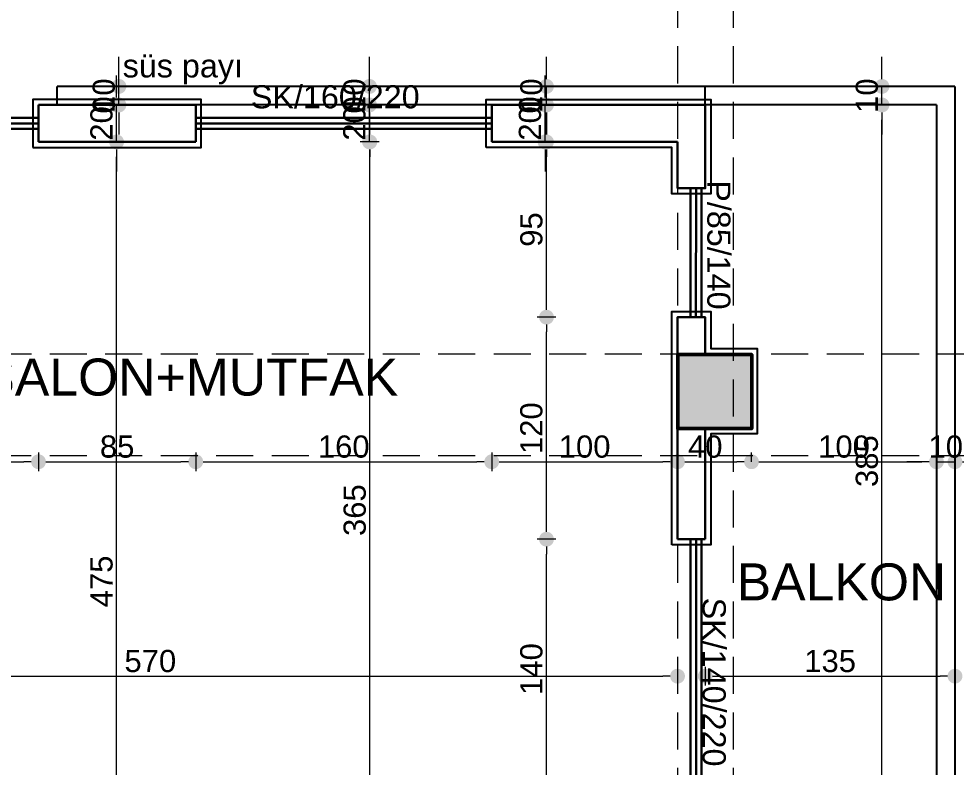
# Model space of a CAD drawing. Header units: millimetres. Extents: x 38129 to 72024, y -56282 to 16512.
# Drawn here: x 49103 to 49610, y -43473 to -43069 of the extents above; entities that cross this region are included whole.
import ezdxf

# ---------------------------------------------------------------- set-up
doc = ezdxf.new("R2010")
doc.units = ezdxf.units.MM
doc.linetypes.add('HIDDEN', pattern=[0.375, 0.25, -0.125])
for name, color, linetype, lineweight in [('AKS', 55, 'HIDDEN', 0), ('COLUMN4', 3, 'Continuous', 50), ('DIŞÖLÇÜ', 37, 'Continuous', 0), ('DUVAR', 255, 'Continuous', 30), ('mahal', 7, 'Continuous', 5), ('pencere', 195, 'Continuous', 30), ('pencere+KAPI', 1, 'Continuous', 0), ('TARAMA', 252, 'Continuous', 0), ('ölçü İÇ', 31, 'Continuous', 0)]:
    doc.layers.add(name, color=color, linetype=linetype, lineweight=lineweight)
doc.layers.add('balkon', color=171, linetype='Continuous')
doc.layers.add('sıva', color=41, linetype='Continuous')
doc.styles.add('icdisolcu_yazi', font='arial.ttf')
doc.styles.get("Standard").update_dxf_attribs({"font": 'arial.ttf'})
doc.styles.add('style1', font='arial.ttf')
doc.dimstyles.new('İç Ölçü', dxfattribs={"dimtxt": 12, "dimasz": 8, "dimexe": 5, "dimexo": 0, "dimgap": 2, "dimtad": 1, "dimdec": 0, "dimzin": 12, "dimdsep": 46, "dimtxsty": 'icdisolcu_yazi', "dimblk": 'DOT', "dimcen": 8, "dimdle": 5, "dimclrd": 256, "dimclre": 256, "dimclrt": 7, "dimadec": 0, "dimazin": 3, "dimtfac": 1, "dimtdec": 0, "dimtix": 1, "dimtmove": 2, "dimatfit": 3, "dimldrblk": 'DOT', "dimfxl": 0, "dimtolj": 1, "dimtzin": 0, "dimlwd": -1, "dimlwe": -1, "dimarcsym": 0})

# ---------------------------------------------------------------- blocks, each defined once
blk = doc.blocks.new('_Dot')
at = {"color": 0, "lineweight": -2}
blk.add_line((-0.5, 0), (-1, 0), dxfattribs=at)
at = {"color": 0, "lineweight": 30, "const_width": 0.5}
blk.add_lwpolyline([(-0.25, 0, 1), (0.25, 0, 1)], format="xyb", close=True, dxfattribs=at)
blk = doc.blocks.new('*D1108')
at = {"layer": 'Defpoints', "color": 0, "lineweight": 120, "transparency": 16777216}
for p in [(49155.78, -43135.41), (49155.78, -43135.41), (49190.2, -43610.43)]:
    blk.add_point(p, dxfattribs=at)
at = {"layer": 'ölçü İÇ', "transparency": 16777216}
for p, q in [((49155.78, -43135.41), (49160.78, -43135.41)), ((49160.78, -43610.43), (49150.78, -43610.43))]:
    blk.add_line(p, q, dxfattribs=at)
at = {"layer": 'ölçü İÇ', "linetype": 'Continuous', "transparency": 16777216}
blk.add_line((49155.78, -43602.43), (49155.78, -43143.41), dxfattribs=at)
at = {"layer": 'ölçü İÇ', "transparency": 16777216, "xscale": 8, "yscale": 8, "zscale": 8}
for p, rotation in [((49155.78, -43135.41), 90), ((49155.78, -43610.43), 270)]:
    blk.add_blockref('_Dot', p, dxfattribs=dict(at, rotation=rotation))
at = {"layer": 'ölçü İÇ', "color": 7, "transparency": 16777216, "insert": (49147.68, -43372.92), "char_height": 12, "attachment_point": 5, "rotation": 90, "style": 'icdisolcu_yazi'}
blk.add_mtext('\\A1;475', dxfattribs=at)
blk = doc.blocks.new('*D1109')
at = {"layer": 'Defpoints', "color": 0, "lineweight": 120, "transparency": 16777216}
for p in [(49155.78, -43115.42), (49156.06, -43115.42), (49155.78, -43135.41)]:
    blk.add_point(p, dxfattribs=at)
at = {"layer": 'ölçü İÇ', "linetype": 'Continuous', "transparency": 16777216}
for p, q in [((49155.78, -43107.42), (49155.78, -43099.42)), ((49155.78, -43135.41), (49155.78, -43115.42)), ((49155.78, -43143.41), (49155.78, -43151.41))]:
    blk.add_line(p, q, dxfattribs=at)
at = {"layer": 'ölçü İÇ', "transparency": 16777216}
for p, q in [((49156.06, -43115.42), (49150.78, -43115.42)), ((49155.78, -43135.41), (49160.78, -43135.41))]:
    blk.add_line(p, q, dxfattribs=at)
at = {"layer": 'ölçü İÇ', "transparency": 16777216, "xscale": 8, "yscale": 8, "zscale": 8}
for p, rotation in [((49155.78, -43115.42), 270), ((49155.78, -43135.41), 90)]:
    blk.add_blockref('_Dot', p, dxfattribs=dict(at, rotation=rotation))
at = {"layer": 'ölçü İÇ', "color": 7, "transparency": 16777216, "insert": (49147.66, -43125.41), "char_height": 12, "attachment_point": 5, "rotation": 90, "style": 'icdisolcu_yazi'}
blk.add_mtext('\\A1;20', dxfattribs=at)
blk = doc.blocks.new('*D1110')
at = {"layer": 'Defpoints', "color": 0, "lineweight": 120, "transparency": 16777216}
for p in [(49156.06, -43115.42), (49157.03, -43115.41), (49157.04, -43115.41)]:
    blk.add_point(p, dxfattribs=at)
at = {"layer": 'ölçü İÇ', "linetype": 'Continuous', "transparency": 16777216}
for p, q in [((49157.03, -43107.41), (49157.03, -43099.41)), ((49157.03, -43115.42), (49157.03, -43115.41)), ((49157.03, -43123.42), (49157.03, -43131.42))]:
    blk.add_line(p, q, dxfattribs=at)
at = {"layer": 'ölçü İÇ', "transparency": 16777216}
for p, q in [((49157.04, -43115.41), (49152.03, -43115.41)), ((49156.06, -43115.42), (49162.03, -43115.42))]:
    blk.add_line(p, q, dxfattribs=at)
at = {"layer": 'ölçü İÇ', "transparency": 16777216, "xscale": 8, "yscale": 8, "zscale": 8}
for p, rotation in [((49157.03, -43115.41), 270), ((49157.03, -43115.42), 90)]:
    blk.add_blockref('_Dot', p, dxfattribs=dict(at, rotation=rotation))
at = {"layer": 'ölçü İÇ', "color": 7, "transparency": 16777216, "insert": (49148.9, -43115.42), "char_height": 12, "attachment_point": 5, "rotation": 90, "style": 'icdisolcu_yazi'}
blk.add_mtext('\\A1;0', dxfattribs=at)
blk = doc.blocks.new('*D1111')
at = {"layer": 'Defpoints', "color": 0, "lineweight": 120, "transparency": 16777216}
for p in [(49157.03, -43105.4), (49157.04, -43105.4), (49157.04, -43115.41)]:
    blk.add_point(p, dxfattribs=at)
at = {"layer": 'ölçü İÇ', "linetype": 'Continuous', "transparency": 16777216}
for p, q in [((49157.03, -43097.4), (49157.03, -43089.4)), ((49157.03, -43115.41), (49157.03, -43105.4)), ((49157.03, -43123.41), (49157.03, -43131.41))]:
    blk.add_line(p, q, dxfattribs=at)
at = {"layer": 'ölçü İÇ', "transparency": 16777216}
for p, q in [((49157.04, -43105.4), (49152.03, -43105.4)), ((49157.04, -43115.41), (49152.03, -43115.41))]:
    blk.add_line(p, q, dxfattribs=at)
at = {"layer": 'ölçü İÇ', "transparency": 16777216, "xscale": 8, "yscale": 8, "zscale": 8}
for p, rotation in [((49157.03, -43105.4), 270), ((49157.03, -43115.41), 90)]:
    blk.add_blockref('_Dot', p, dxfattribs=dict(at, rotation=rotation))
at = {"layer": 'ölçü İÇ', "color": 7, "transparency": 16777216, "insert": (49148.9, -43110.41), "char_height": 12, "attachment_point": 5, "rotation": 90, "style": 'icdisolcu_yazi'}
blk.add_mtext('\\A1;10', dxfattribs=at)
blk = doc.blocks.new('*D1113')
at = {"layer": 'Defpoints', "color": 0, "lineweight": 120, "transparency": 16777216}
for p in [(49292.67, -43135.41), (49358.56, -43135.41), (49292.67, -43500.41)]:
    blk.add_point(p, dxfattribs=at)
at = {"layer": 'ölçü İÇ', "transparency": 16777216}
for p, q in [((49297.67, -43135.41), (49287.67, -43135.41)), ((49292.67, -43500.41), (49287.67, -43500.41))]:
    blk.add_line(p, q, dxfattribs=at)
at = {"layer": 'ölçü İÇ', "linetype": 'Continuous', "transparency": 16777216}
blk.add_line((49292.67, -43492.41), (49292.67, -43143.41), dxfattribs=at)
at = {"layer": 'ölçü İÇ', "transparency": 16777216, "xscale": 8, "yscale": 8, "zscale": 8}
for p, rotation in [((49292.67, -43135.41), 90), ((49292.67, -43500.41), 270)]:
    blk.add_blockref('_Dot', p, dxfattribs=dict(at, rotation=rotation))
at = {"layer": 'ölçü İÇ', "color": 7, "transparency": 16777216, "insert": (49284.54, -43334.4), "char_height": 12, "attachment_point": 5, "rotation": 90, "style": 'icdisolcu_yazi'}
blk.add_mtext('\\A1;365', dxfattribs=at)
blk = doc.blocks.new('*D1114')
at = {"layer": 'Defpoints', "color": 0, "lineweight": 120, "transparency": 16777216}
for p in [(49292.5, -43115.42), (49361.06, -43115.42), (49361.06, -43135.41)]:
    blk.add_point(p, dxfattribs=at)
at = {"layer": 'ölçü İÇ', "linetype": 'Continuous', "transparency": 16777216}
for p, q in [((49292.5, -43107.42), (49292.5, -43099.42)), ((49292.5, -43135.41), (49292.5, -43115.42)), ((49292.5, -43143.41), (49292.5, -43151.41))]:
    blk.add_line(p, q, dxfattribs=at)
at = {"layer": 'ölçü İÇ', "transparency": 16777216}
for p, q in [((49297.5, -43115.42), (49287.5, -43115.42)), ((49297.5, -43135.41), (49287.5, -43135.41))]:
    blk.add_line(p, q, dxfattribs=at)
at = {"layer": 'ölçü İÇ', "transparency": 16777216, "xscale": 8, "yscale": 8, "zscale": 8}
for p, rotation in [((49292.5, -43115.42), 270), ((49292.5, -43135.41), 90)]:
    blk.add_blockref('_Dot', p, dxfattribs=dict(at, rotation=rotation))
at = {"layer": 'ölçü İÇ', "color": 7, "transparency": 16777216, "insert": (49284.37, -43125.41), "char_height": 12, "attachment_point": 5, "rotation": 90, "style": 'icdisolcu_yazi'}
blk.add_mtext('\\A1;20', dxfattribs=at)
blk = doc.blocks.new('*D1115')
at = {"layer": 'Defpoints', "color": 0, "lineweight": 120, "transparency": 16777216}
for p in [(49292.5, -43115.42), (49319.6, -43115.42), (49358.56, -43115.42)]:
    blk.add_point(p, dxfattribs=at)
at = {"layer": 'ölçü İÇ', "linetype": 'Continuous', "transparency": 16777216}
for p, q in [((49292.5, -43107.42), (49292.5, -43099.42)), ((49292.5, -43115.42), (49292.5, -43115.42)), ((49292.5, -43123.42), (49292.5, -43131.42))]:
    blk.add_line(p, q, dxfattribs=at)
at = {"layer": 'ölçü İÇ', "transparency": 16777216}
blk.add_line((49297.5, -43115.42), (49287.5, -43115.42), dxfattribs=at)
blk.add_line((49297.5, -43115.42), (49287.5, -43115.42), dxfattribs=at)
at = {"layer": 'ölçü İÇ', "transparency": 16777216, "xscale": 8, "yscale": 8, "zscale": 8}
for rotation in [270, 90]:
    blk.add_blockref('_Dot', (49292.5, -43115.42), dxfattribs=dict(at, rotation=rotation))
at = {"layer": 'ölçü İÇ', "color": 7, "transparency": 16777216, "insert": (49284.37, -43115.42), "char_height": 12, "attachment_point": 5, "rotation": 90, "style": 'icdisolcu_yazi'}
blk.add_mtext('\\A1;0', dxfattribs=at)
blk = doc.blocks.new('*D1116')
at = {"layer": 'Defpoints', "color": 0, "lineweight": 120, "transparency": 16777216}
for p in [(49292.5, -43105.4), (49320.36, -43105.4), (49319.6, -43115.42)]:
    blk.add_point(p, dxfattribs=at)
at = {"layer": 'ölçü İÇ', "linetype": 'Continuous', "transparency": 16777216}
for p, q in [((49292.5, -43097.4), (49292.5, -43089.4)), ((49292.5, -43115.42), (49292.5, -43105.4)), ((49292.5, -43123.42), (49292.5, -43131.42))]:
    blk.add_line(p, q, dxfattribs=at)
at = {"layer": 'ölçü İÇ', "transparency": 16777216}
for p, q in [((49297.5, -43105.4), (49287.5, -43105.4)), ((49297.5, -43115.42), (49287.5, -43115.42))]:
    blk.add_line(p, q, dxfattribs=at)
at = {"layer": 'ölçü İÇ', "transparency": 16777216, "xscale": 8, "yscale": 8, "zscale": 8}
for p, rotation in [((49292.5, -43105.4), 270), ((49292.5, -43115.42), 90)]:
    blk.add_blockref('_Dot', p, dxfattribs=dict(at, rotation=rotation))
at = {"layer": 'ölçü İÇ', "color": 7, "transparency": 16777216, "insert": (49284.37, -43110.41), "char_height": 12, "attachment_point": 5, "rotation": 90, "style": 'icdisolcu_yazi'}
blk.add_mtext('\\A1;10', dxfattribs=at)
blk = doc.blocks.new('*D1119')
at = {"layer": 'Defpoints', "color": 0, "lineweight": 120, "transparency": 16777216}
for p in [(49388.17, -43350.12), (49459, -43350.12), (49459.03, -43490.42)]:
    blk.add_point(p, dxfattribs=at)
at = {"layer": 'ölçü İÇ', "transparency": 16777216}
for p, q in [((49393.17, -43350.12), (49383.17, -43350.12)), ((49393.17, -43490.42), (49383.17, -43490.42))]:
    blk.add_line(p, q, dxfattribs=at)
at = {"layer": 'ölçü İÇ', "linetype": 'Continuous', "transparency": 16777216}
blk.add_line((49388.17, -43482.42), (49388.17, -43358.12), dxfattribs=at)
at = {"layer": 'ölçü İÇ', "transparency": 16777216, "xscale": 8, "yscale": 8, "zscale": 8}
for p, rotation in [((49388.17, -43350.12), 90), ((49388.17, -43490.42), 270)]:
    blk.add_blockref('_Dot', p, dxfattribs=dict(at, rotation=rotation))
at = {"layer": 'ölçü İÇ', "color": 7, "transparency": 16777216, "insert": (49380.04, -43420.27), "char_height": 12, "attachment_point": 5, "rotation": 90, "style": 'icdisolcu_yazi'}
blk.add_mtext('\\A1;140', dxfattribs=at)
blk = doc.blocks.new('*D1120')
at = {"layer": 'Defpoints', "color": 0, "lineweight": 120, "transparency": 16777216}
for p in [(49388.17, -43230.11), (49458.99, -43230.11), (49459, -43350.12)]:
    blk.add_point(p, dxfattribs=at)
at = {"layer": 'ölçü İÇ', "transparency": 16777216}
for p, q in [((49393.17, -43230.11), (49383.17, -43230.11)), ((49393.17, -43350.12), (49383.17, -43350.12))]:
    blk.add_line(p, q, dxfattribs=at)
at = {"layer": 'ölçü İÇ', "linetype": 'Continuous', "transparency": 16777216}
blk.add_line((49388.17, -43342.12), (49388.17, -43238.11), dxfattribs=at)
at = {"layer": 'ölçü İÇ', "transparency": 16777216, "xscale": 8, "yscale": 8, "zscale": 8}
for p, rotation in [((49388.17, -43230.11), 90), ((49388.17, -43350.12), 270)]:
    blk.add_blockref('_Dot', p, dxfattribs=dict(at, rotation=rotation))
at = {"layer": 'ölçü İÇ', "color": 7, "transparency": 16777216, "insert": (49380.04, -43290.11), "char_height": 12, "attachment_point": 5, "rotation": 90, "style": 'icdisolcu_yazi'}
blk.add_mtext('\\A1;120', dxfattribs=at)
blk = doc.blocks.new('*D1121')
at = {"layer": 'Defpoints', "color": 0, "lineweight": 120, "transparency": 16777216}
for p in [(49388.17, -43135.41), (49459, -43135.41), (49458.99, -43230.11)]:
    blk.add_point(p, dxfattribs=at)
at = {"layer": 'ölçü İÇ', "transparency": 16777216}
for p, q in [((49393.17, -43135.41), (49383.17, -43135.41)), ((49393.17, -43230.11), (49383.17, -43230.11))]:
    blk.add_line(p, q, dxfattribs=at)
at = {"layer": 'ölçü İÇ', "linetype": 'Continuous', "transparency": 16777216}
blk.add_line((49388.17, -43222.11), (49388.17, -43143.41), dxfattribs=at)
at = {"layer": 'ölçü İÇ', "transparency": 16777216, "xscale": 8, "yscale": 8, "zscale": 8}
for p, rotation in [((49388.17, -43135.41), 90), ((49388.17, -43230.11), 270)]:
    blk.add_blockref('_Dot', p, dxfattribs=dict(at, rotation=rotation))
at = {"layer": 'ölçü İÇ', "color": 7, "transparency": 16777216, "insert": (49380.04, -43182.76), "char_height": 12, "attachment_point": 5, "rotation": 90, "style": 'icdisolcu_yazi'}
blk.add_mtext('\\A1;95', dxfattribs=at)
blk = doc.blocks.new('*D1122')
at = {"layer": 'Defpoints', "color": 0, "lineweight": 120, "transparency": 16777216}
for p in [(49387.41, -43115.42), (49455.66, -43115.42), (49459, -43135.41)]:
    blk.add_point(p, dxfattribs=at)
at = {"layer": 'ölçü İÇ', "linetype": 'Continuous', "transparency": 16777216}
for p, q in [((49387.41, -43107.42), (49387.41, -43099.42)), ((49387.41, -43135.41), (49387.41, -43115.42)), ((49387.41, -43143.41), (49387.41, -43151.41))]:
    blk.add_line(p, q, dxfattribs=at)
at = {"layer": 'ölçü İÇ', "transparency": 16777216}
for p, q in [((49392.41, -43115.42), (49382.41, -43115.42)), ((49392.41, -43135.41), (49382.41, -43135.41))]:
    blk.add_line(p, q, dxfattribs=at)
at = {"layer": 'ölçü İÇ', "transparency": 16777216, "xscale": 8, "yscale": 8, "zscale": 8}
for p, rotation in [((49387.41, -43115.42), 270), ((49387.41, -43135.41), 90)]:
    blk.add_blockref('_Dot', p, dxfattribs=dict(at, rotation=rotation))
at = {"layer": 'ölçü İÇ', "color": 7, "transparency": 16777216, "insert": (49379.28, -43125.41), "char_height": 12, "attachment_point": 5, "rotation": 90, "style": 'icdisolcu_yazi'}
blk.add_mtext('\\A1;20', dxfattribs=at)
blk = doc.blocks.new('*D1123')
at = {"layer": 'Defpoints', "color": 0, "lineweight": 120, "transparency": 16777216}
for p in [(49387.41, -43115.42), (49455.66, -43115.42), (49455.98, -43115.42)]:
    blk.add_point(p, dxfattribs=at)
at = {"layer": 'ölçü İÇ', "linetype": 'Continuous', "transparency": 16777216}
for p, q in [((49387.41, -43107.42), (49387.41, -43099.42)), ((49387.41, -43115.42), (49387.41, -43115.42)), ((49387.41, -43123.42), (49387.41, -43131.42))]:
    blk.add_line(p, q, dxfattribs=at)
at = {"layer": 'ölçü İÇ', "transparency": 16777216}
blk.add_line((49392.41, -43115.42), (49382.41, -43115.42), dxfattribs=at)
blk.add_line((49392.41, -43115.42), (49382.41, -43115.42), dxfattribs=at)
at = {"layer": 'ölçü İÇ', "transparency": 16777216, "xscale": 8, "yscale": 8, "zscale": 8}
for rotation in [270, 90]:
    blk.add_blockref('_Dot', (49387.41, -43115.42), dxfattribs=dict(at, rotation=rotation))
at = {"layer": 'ölçü İÇ', "color": 7, "transparency": 16777216, "insert": (49379.28, -43115.42), "char_height": 12, "attachment_point": 5, "rotation": 90, "style": 'icdisolcu_yazi'}
blk.add_mtext('\\A1;0', dxfattribs=at)
blk = doc.blocks.new('*D1124')
at = {"layer": 'Defpoints', "color": 0, "lineweight": 120, "transparency": 16777216}
for p in [(49388.17, -43105.4), (49456.68, -43105.4), (49456.42, -43115.42)]:
    blk.add_point(p, dxfattribs=at)
at = {"layer": 'ölçü İÇ', "linetype": 'Continuous', "transparency": 16777216}
for p, q in [((49388.17, -43097.4), (49388.17, -43089.4)), ((49388.17, -43115.42), (49388.17, -43105.4)), ((49388.17, -43123.42), (49388.17, -43131.42))]:
    blk.add_line(p, q, dxfattribs=at)
at = {"layer": 'ölçü İÇ', "transparency": 16777216}
for p, q in [((49393.17, -43105.4), (49383.17, -43105.4)), ((49393.17, -43115.42), (49383.17, -43115.42))]:
    blk.add_line(p, q, dxfattribs=at)
at = {"layer": 'ölçü İÇ', "transparency": 16777216, "xscale": 8, "yscale": 8, "zscale": 8}
for p, rotation in [((49388.17, -43105.4), 270), ((49388.17, -43115.42), 90)]:
    blk.add_blockref('_Dot', p, dxfattribs=dict(at, rotation=rotation))
at = {"layer": 'ölçü İÇ', "color": 7, "transparency": 16777216, "insert": (49380.04, -43110.41), "char_height": 12, "attachment_point": 5, "rotation": 90, "style": 'icdisolcu_yazi'}
blk.add_mtext('\\A1;10', dxfattribs=at)
blk = doc.blocks.new('*D1126')
at = {"layer": 'Defpoints', "color": 0, "lineweight": 120, "transparency": 16777216}
for p in [(49569.54, -43115.42), (49569.55, -43115.42), (49569.54, -43500.41)]:
    blk.add_point(p, dxfattribs=at)
at = {"layer": 'ölçü İÇ', "transparency": 16777216}
for p, q in [((49569.55, -43115.42), (49564.54, -43115.42)), ((49569.54, -43500.41), (49574.54, -43500.41))]:
    blk.add_line(p, q, dxfattribs=at)
at = {"layer": 'ölçü İÇ', "linetype": 'Continuous', "transparency": 16777216}
blk.add_line((49569.54, -43492.41), (49569.54, -43123.42), dxfattribs=at)
at = {"layer": 'ölçü İÇ', "transparency": 16777216, "xscale": 8, "yscale": 8, "zscale": 8}
for p, rotation in [((49569.54, -43115.42), 90), ((49569.54, -43500.41), 270)]:
    blk.add_blockref('_Dot', p, dxfattribs=dict(at, rotation=rotation))
at = {"layer": 'ölçü İÇ', "color": 7, "transparency": 16777216, "insert": (49561.41, -43307.91), "char_height": 12, "attachment_point": 5, "rotation": 90, "style": 'icdisolcu_yazi'}
blk.add_mtext('\\A1;385', dxfattribs=at)
blk = doc.blocks.new('*D1127')
at = {"layer": 'Defpoints', "color": 0, "lineweight": 120, "transparency": 16777216}
for p in [(49569.54, -43105.4), (49569.55, -43105.4), (49569.55, -43115.42)]:
    blk.add_point(p, dxfattribs=at)
at = {"layer": 'ölçü İÇ', "linetype": 'Continuous', "transparency": 16777216}
for p, q in [((49569.54, -43097.4), (49569.54, -43089.4)), ((49569.54, -43115.42), (49569.54, -43105.4)), ((49569.54, -43123.42), (49569.54, -43131.42))]:
    blk.add_line(p, q, dxfattribs=at)
at = {"layer": 'ölçü İÇ', "transparency": 16777216}
for p, q in [((49569.55, -43105.4), (49564.54, -43105.4)), ((49569.55, -43115.42), (49564.54, -43115.42))]:
    blk.add_line(p, q, dxfattribs=at)
at = {"layer": 'ölçü İÇ', "transparency": 16777216, "xscale": 8, "yscale": 8, "zscale": 8}
for p, rotation in [((49569.54, -43105.4), 270), ((49569.54, -43115.42), 90)]:
    blk.add_blockref('_Dot', p, dxfattribs=dict(at, rotation=rotation))
at = {"layer": 'ölçü İÇ', "color": 7, "transparency": 16777216, "insert": (49561.41, -43110.41), "char_height": 12, "attachment_point": 5, "rotation": 90, "style": 'icdisolcu_yazi'}
blk.add_mtext('\\A1;10', dxfattribs=at)
blk = doc.blocks.new('*D1130')
at = {"layer": 'Defpoints', "color": 0, "lineweight": 120, "transparency": 16777216}
for p in [(48993.56, -43135.41), (49113.56, -43135.41), (49113.56, -43308.24)]:
    blk.add_point(p, dxfattribs=at)
at = {"layer": 'ölçü İÇ', "transparency": 16777216}
for p, q in [((48993.56, -43303.24), (48993.56, -43313.24)), ((49113.56, -43303.24), (49113.56, -43313.24))]:
    blk.add_line(p, q, dxfattribs=at)
at = {"layer": 'ölçü İÇ', "linetype": 'Continuous', "transparency": 16777216}
blk.add_line((49001.56, -43308.24), (49105.56, -43308.24), dxfattribs=at)
at = {"layer": 'ölçü İÇ', "transparency": 16777216, "xscale": 8, "yscale": 8, "zscale": 8, "rotation": 180}
blk.add_blockref('_Dot', (48993.56, -43308.24), dxfattribs=at)
at = {"layer": 'ölçü İÇ', "transparency": 16777216, "xscale": 8, "yscale": 8, "zscale": 8}
blk.add_blockref('_Dot', (49113.56, -43308.24), dxfattribs=at)
at = {"layer": 'ölçü İÇ', "color": 7, "transparency": 16777216, "insert": (49053.56, -43300.12), "char_height": 12, "attachment_point": 5, "style": 'icdisolcu_yazi'}
blk.add_mtext('\\A1;120', dxfattribs=at)
blk = doc.blocks.new('*D1131')
at = {"layer": 'Defpoints', "color": 0, "lineweight": 120, "transparency": 16777216}
for p in [(49113.56, -43135.41), (49198.56, -43135.41), (49198.56, -43308.24)]:
    blk.add_point(p, dxfattribs=at)
at = {"layer": 'ölçü İÇ', "transparency": 16777216}
for p, q in [((49113.56, -43303.24), (49113.56, -43313.24)), ((49198.56, -43303.24), (49198.56, -43313.24))]:
    blk.add_line(p, q, dxfattribs=at)
at = {"layer": 'ölçü İÇ', "linetype": 'Continuous', "transparency": 16777216}
blk.add_line((49121.56, -43308.24), (49190.56, -43308.24), dxfattribs=at)
at = {"layer": 'ölçü İÇ', "transparency": 16777216, "xscale": 8, "yscale": 8, "zscale": 8, "rotation": 180}
blk.add_blockref('_Dot', (49113.56, -43308.24), dxfattribs=at)
at = {"layer": 'ölçü İÇ', "transparency": 16777216, "xscale": 8, "yscale": 8, "zscale": 8}
blk.add_blockref('_Dot', (49198.56, -43308.24), dxfattribs=at)
at = {"layer": 'ölçü İÇ', "color": 7, "transparency": 16777216, "insert": (49156.06, -43300.12), "char_height": 12, "attachment_point": 5, "style": 'icdisolcu_yazi'}
blk.add_mtext('\\A1;85', dxfattribs=at)
blk = doc.blocks.new('*D1132')
at = {"layer": 'Defpoints', "color": 0, "lineweight": 120, "transparency": 16777216}
for p in [(49198.56, -43135.41), (49358.56, -43135.41), (49358.56, -43308.24)]:
    blk.add_point(p, dxfattribs=at)
at = {"layer": 'ölçü İÇ', "transparency": 16777216}
for p, q in [((49198.56, -43303.24), (49198.56, -43313.24)), ((49358.56, -43303.24), (49358.56, -43313.24))]:
    blk.add_line(p, q, dxfattribs=at)
at = {"layer": 'ölçü İÇ', "linetype": 'Continuous', "transparency": 16777216}
blk.add_line((49206.56, -43308.24), (49350.56, -43308.24), dxfattribs=at)
at = {"layer": 'ölçü İÇ', "transparency": 16777216, "xscale": 8, "yscale": 8, "zscale": 8, "rotation": 180}
blk.add_blockref('_Dot', (49198.56, -43308.24), dxfattribs=at)
at = {"layer": 'ölçü İÇ', "transparency": 16777216, "xscale": 8, "yscale": 8, "zscale": 8}
blk.add_blockref('_Dot', (49358.56, -43308.24), dxfattribs=at)
at = {"layer": 'ölçü İÇ', "color": 7, "transparency": 16777216, "insert": (49278.56, -43300.12), "char_height": 12, "attachment_point": 5, "style": 'icdisolcu_yazi'}
blk.add_mtext('\\A1;160', dxfattribs=at)
blk = doc.blocks.new('*D1133')
at = {"layer": 'Defpoints', "color": 0, "lineweight": 120, "transparency": 16777216}
for p in [(49358.56, -43135.41), (49459, -43308.13), (49459, -43308.24)]:
    blk.add_point(p, dxfattribs=at)
at = {"layer": 'ölçü İÇ', "transparency": 16777216}
for p, q in [((49358.56, -43303.24), (49358.56, -43313.24)), ((49459, -43308.13), (49459, -43313.24))]:
    blk.add_line(p, q, dxfattribs=at)
at = {"layer": 'ölçü İÇ', "linetype": 'Continuous', "transparency": 16777216}
blk.add_line((49366.56, -43308.24), (49451, -43308.24), dxfattribs=at)
at = {"layer": 'ölçü İÇ', "transparency": 16777216, "xscale": 8, "yscale": 8, "zscale": 8, "rotation": 180}
blk.add_blockref('_Dot', (49358.56, -43308.24), dxfattribs=at)
at = {"layer": 'ölçü İÇ', "transparency": 16777216, "xscale": 8, "yscale": 8, "zscale": 8}
blk.add_blockref('_Dot', (49459, -43308.24), dxfattribs=at)
at = {"layer": 'ölçü İÇ', "color": 7, "transparency": 16777216, "insert": (49408.78, -43300.12), "char_height": 12, "attachment_point": 5, "style": 'icdisolcu_yazi'}
blk.add_mtext('\\A1;100', dxfattribs=at)
blk = doc.blocks.new('*D1134')
at = {"layer": 'Defpoints', "color": 0, "lineweight": 120, "transparency": 16777216}
for p in [(49459, -43308.13), (49499, -43308.24), (49499, -43308.24)]:
    blk.add_point(p, dxfattribs=at)
at = {"layer": 'ölçü İÇ', "transparency": 16777216}
for p, q in [((49499, -43308.24), (49499, -43303.24)), ((49459, -43308.13), (49459, -43313.24))]:
    blk.add_line(p, q, dxfattribs=at)
at = {"layer": 'ölçü İÇ', "linetype": 'Continuous', "transparency": 16777216}
blk.add_line((49467, -43308.24), (49491, -43308.24), dxfattribs=at)
at = {"layer": 'ölçü İÇ', "transparency": 16777216, "xscale": 8, "yscale": 8, "zscale": 8, "rotation": 180}
blk.add_blockref('_Dot', (49459, -43308.24), dxfattribs=at)
at = {"layer": 'ölçü İÇ', "transparency": 16777216, "xscale": 8, "yscale": 8, "zscale": 8}
blk.add_blockref('_Dot', (49499, -43308.24), dxfattribs=at)
at = {"layer": 'ölçü İÇ', "color": 7, "transparency": 16777216, "insert": (49474, -43300.12), "char_height": 12, "attachment_point": 5, "style": 'icdisolcu_yazi'}
blk.add_mtext('\\A1;40', dxfattribs=at)
blk = doc.blocks.new('*D1135')
at = {"layer": 'Defpoints', "color": 0, "lineweight": 120, "transparency": 16777216}
for p in [(49499, -43308.24), (49599, -43308.23), (49599, -43308.24)]:
    blk.add_point(p, dxfattribs=at)
at = {"layer": 'ölçü İÇ', "transparency": 16777216}
for p, q in [((49499, -43308.24), (49499, -43303.24)), ((49599, -43308.23), (49599, -43313.24))]:
    blk.add_line(p, q, dxfattribs=at)
at = {"layer": 'ölçü İÇ', "linetype": 'Continuous', "transparency": 16777216}
blk.add_line((49507, -43308.24), (49591, -43308.24), dxfattribs=at)
at = {"layer": 'ölçü İÇ', "transparency": 16777216, "xscale": 8, "yscale": 8, "zscale": 8, "rotation": 180}
blk.add_blockref('_Dot', (49499, -43308.24), dxfattribs=at)
at = {"layer": 'ölçü İÇ', "transparency": 16777216, "xscale": 8, "yscale": 8, "zscale": 8}
blk.add_blockref('_Dot', (49599, -43308.24), dxfattribs=at)
at = {"layer": 'ölçü İÇ', "color": 7, "transparency": 16777216, "insert": (49549, -43300.12), "char_height": 12, "attachment_point": 5, "style": 'icdisolcu_yazi'}
blk.add_mtext('\\A1;100', dxfattribs=at)
blk = doc.blocks.new('*D1136')
at = {"layer": 'Defpoints', "color": 0, "lineweight": 120, "transparency": 16777216}
for p in [(49599, -43308.23), (49609, -43308.23), (49609, -43308.24)]:
    blk.add_point(p, dxfattribs=at)
at = {"layer": 'ölçü İÇ', "linetype": 'Continuous', "transparency": 16777216}
for p, q in [((49591, -43308.24), (49583, -43308.24)), ((49599, -43308.24), (49609, -43308.24)), ((49617, -43308.24), (49625, -43308.24))]:
    blk.add_line(p, q, dxfattribs=at)
at = {"layer": 'ölçü İÇ', "transparency": 16777216}
for p, q in [((49599, -43308.23), (49599, -43313.24)), ((49609, -43308.23), (49609, -43313.24))]:
    blk.add_line(p, q, dxfattribs=at)
at = {"layer": 'ölçü İÇ', "transparency": 16777216, "xscale": 8, "yscale": 8, "zscale": 8}
blk.add_blockref('_Dot', (49599, -43308.24), dxfattribs=at)
at = {"layer": 'ölçü İÇ', "transparency": 16777216, "xscale": 8, "yscale": 8, "zscale": 8, "rotation": 180}
blk.add_blockref('_Dot', (49609, -43308.24), dxfattribs=at)
at = {"layer": 'ölçü İÇ', "color": 7, "transparency": 16777216, "insert": (49604, -43300.12), "char_height": 12, "attachment_point": 5, "style": 'icdisolcu_yazi'}
blk.add_mtext('\\A1;10', dxfattribs=at)
blk = doc.blocks.new('*D1138')
at = {"layer": 'Defpoints', "color": 0, "lineweight": 120, "transparency": 16777216}
for p in [(49459, -43350.12), (48889, -43424.12), (49459, -43424.12)]:
    blk.add_point(p, dxfattribs=at)
at = {"layer": 'ölçü İÇ', "transparency": 16777216}
for p, q in [((48889, -43424.12), (48889, -43419.12)), ((49459, -43419.12), (49459, -43429.12))]:
    blk.add_line(p, q, dxfattribs=at)
at = {"layer": 'ölçü İÇ', "linetype": 'Continuous', "transparency": 16777216}
blk.add_line((48897, -43424.12), (49451, -43424.12), dxfattribs=at)
at = {"layer": 'ölçü İÇ', "transparency": 16777216, "xscale": 8, "yscale": 8, "zscale": 8, "rotation": 180}
blk.add_blockref('_Dot', (48889, -43424.12), dxfattribs=at)
at = {"layer": 'ölçü İÇ', "transparency": 16777216, "xscale": 8, "yscale": 8, "zscale": 8}
blk.add_blockref('_Dot', (49459, -43424.12), dxfattribs=at)
at = {"layer": 'ölçü İÇ', "color": 7, "transparency": 16777216, "insert": (49174, -43416), "char_height": 12, "attachment_point": 5, "style": 'icdisolcu_yazi'}
blk.add_mtext('\\A1;570', dxfattribs=at)
blk = doc.blocks.new('*D1139')
at = {"layer": 'Defpoints', "color": 0, "lineweight": 120, "transparency": 16777216}
for p in [(49474, -43350.11), (49609, -43424.11), (49609, -43424.12)]:
    blk.add_point(p, dxfattribs=at)
at = {"layer": 'ölçü İÇ', "transparency": 16777216}
for p, q in [((49474, -43419.12), (49474, -43429.12)), ((49609, -43424.11), (49609, -43429.12))]:
    blk.add_line(p, q, dxfattribs=at)
at = {"layer": 'ölçü İÇ', "linetype": 'Continuous', "transparency": 16777216}
blk.add_line((49482, -43424.12), (49601, -43424.12), dxfattribs=at)
at = {"layer": 'ölçü İÇ', "transparency": 16777216, "xscale": 8, "yscale": 8, "zscale": 8, "rotation": 180}
blk.add_blockref('_Dot', (49474, -43424.12), dxfattribs=at)
at = {"layer": 'ölçü İÇ', "transparency": 16777216, "xscale": 8, "yscale": 8, "zscale": 8}
blk.add_blockref('_Dot', (49609, -43424.12), dxfattribs=at)
at = {"layer": 'ölçü İÇ', "color": 7, "transparency": 16777216, "insert": (49541.5, -43415.99), "char_height": 12, "attachment_point": 5, "style": 'icdisolcu_yazi'}
blk.add_mtext('\\A1;135', dxfattribs=at)
blk = doc.blocks.new('wertertw')
at = {"layer": 'TARAMA', "lineweight": -3}
h = blk.add_hatch(dxfattribs=at)
h.set_pattern_fill('ANSI33', color=256, scale=2.5, style=0)
h.set_pattern_definition([(45, (-86643.698, -32547.66), (-11.2253202, 11.2253202), []), (45, (-86632.472, -32547.66), (-11.2253202, 11.2253202), [7.9375, -3.96875])])
h.paths.add_polyline_path([(-616.25, 351.94), (-616.25, -88.06), (-306.25, -88.06), (-306.25, -68.06), (-596.25, -68.06), (-596.25, 331.94), (-306.25, 331.94), (-306.25, 351.94)])
h.paths.add_polyline_path([(38.75, -338.06), (78.75, -338.06), (78.75, -378.06), (38.75, -378.06)])
h.paths.add_polyline_path([(-471.25, -318.06), (-441.25, -318.06), (-441.25, -378.06), (-471.25, -378.06)])
h.paths.add_polyline_path([(-961.25, -318.06), (-931.25, -318.06), (-931.25, -378.06), (-961.25, -378.06)])
h.paths.add_polyline_path([(343.75, -163.06), (413.75, -163.06), (413.75, -198.06), (343.75, -198.06)])
h.paths.add_polyline_path([(8.75, -163.06), (78.75, -163.06), (78.75, -198.06), (8.75, -198.06)])
h.paths.add_polyline_path([(-1036.25, -148.06), (-906.25, -148.06), (-906.25, -178.06), (-1036.25, -178.06)])
h.paths.add_polyline_path([(-976.25, 256.94), (-916.25, 256.94), (-916.25, 226.94), (-976.25, 226.94)])
h.paths.add_polyline_path([(343.75, 459.44), (413.75, 459.44), (413.75, 424.44), (343.75, 424.44)])
h.paths.add_polyline_path([(8.75, 459.44), (78.75, 459.44), (78.75, 424.44), (8.75, 424.44)])
h.paths.add_polyline_path([(-616.25, 531.94), (-306.25, 531.94), (-306.25, 511.94), (-616.25, 511.94)])
h.paths.add_polyline_path([(-976.25, 656.94), (-916.25, 656.94), (-916.25, 626.94), (-976.25, 626.94)])
h.paths.add_polyline_path([(-616.25, 971.94), (-306.25, 971.94), (-306.25, 951.94), (-616.25, 951.94)])
h.paths.add_polyline_path([(343.75, 1081.94), (413.75, 1081.94), (413.75, 1046.94), (343.75, 1046.94)])
h.paths.add_polyline_path([(8.75, 1081.94), (78.75, 1081.94), (78.75, 1046.94), (8.75, 1046.94)])
h.paths.add_polyline_path([(-1036.25, 1061.94), (-906.25, 1061.94), (-906.25, 1031.94), (-1036.25, 1031.94)])
h.paths.add_polyline_path([(-931.25, 1286.94), (-901.25, 1286.94), (-901.25, 1226.94), (-931.25, 1226.94)])
h.paths.add_polyline_path([(68.75, 1332.04), (108.75, 1332.04), (108.75, 1292.04), (68.75, 1292.04)])
h.paths.add_polyline_path([(-511.25, 1332.04), (-481.25, 1332.04), (-481.25, 1252.04), (-511.25, 1252.04)])
at = {"layer": 'COLUMN4', "color": 3}
blk.add_lwpolyline([(68.75, 1332.04), (108.75, 1332.04), (108.75, 1292.04), (68.75, 1292.04)], close=True, dxfattribs=at)

msp = doc.modelspace()

# ---------------------------------------------------------------- linework, layer by layer
at = {"layer": 'AKS', "ltscale": 80}
for p, q in [((49459, -42903.74), (49459, -45280.38)), ((49489, -42903.74), (49489, -45280.38)), ((50129.68, -43250.11), (48049.49, -43250.11)), ((50129.67, -43305.11), (48049.48, -43305.11))]:
    msp.add_line(p, q, dxfattribs=at)
at = {"layer": 'balkon', "color": 251}
for p in [(49474, -43105.4), (49123.56, -43115.42)]:
    msp.add_line(p, (49123.56, -43105.4), dxfattribs=at)
at = {"layer": 'balkon'}
for p, q in [((49608.99, -43105.4), (49474, -43105.4)), ((49474, -43115.42), (49474, -43105.4)), ((49608.99, -43105.4), (49609, -43500.41)), ((49598.99, -43115.42), (49133.56, -43115.41)), ((49133.56, -43115.42), (49133.56, -43115.41)), ((49598.99, -43115.42), (49599, -43500.41))]:
    msp.add_line(p, q, dxfattribs=at)
at = {"layer": 'DUVAR'}
for p, q in [((49198.56, -43115.42), (49113.56, -43115.42)), ((49113.56, -43115.42), (49113.56, -43135.41)), ((49198.56, -43135.41), (49198.56, -43115.42)), ((49474, -43115.42), (49358.56, -43115.42)), ((49358.56, -43135.41), (49358.56, -43115.42)), ((49474, -43115.42), (49474, -43135.41)), ((49459, -43350.12), (49459, -43290.12)), ((49474, -43290.11), (49474, -43350.11)), ((49474, -43350.11), (49459, -43350.12))]:
    msp.add_line(p, q, dxfattribs=at)
for points in [[(49198.56, -43135.41), (49113.56, -43135.41)], [(49459, -43135.41), (49358.56, -43135.41)], [(49474, -43135.41), (49474, -43160.41), (49459, -43160.41), (49459, -43135.41)], [(49473.99, -43250.11), (49473.99, -43230.11), (49458.99, -43230.11), (49458.99, -43250.11)]]:
    msp.add_lwpolyline(points, dxfattribs=at)
at = {"layer": 'pencere'}
for p, q in [((49113.56, -43122.41), (48993.56, -43122.41)), ((49198.56, -43122.41), (49358.56, -43122.41)), ((49113.56, -43125.41), (48993.56, -43125.41)), ((49113.56, -43128.41), (48993.56, -43128.41)), ((49198.56, -43125.41), (49358.56, -43125.41)), ((49198.56, -43128.41), (49358.56, -43128.41)), ((49466, -43160.41), (49465.99, -43230.11)), ((49469, -43160.41), (49468.99, -43230.11)), ((49472, -43160.41), (49471.99, -43230.11)), ((49466.03, -43490.42), (49466, -43350.11)), ((49469.03, -43490.42), (49469, -43350.11)), ((49472.03, -43490.42), (49472, -43350.11))]:
    msp.add_line(p, q, dxfattribs=at)
at = {"layer": 'sıva'}
for points in [[(49110.56, -43138.41), (49201.56, -43138.41), (49201.56, -43112.42), (49110.56, -43112.42)], [(49355.56, -43138.41), (49355.56, -43112.42), (49477, -43112.42), (49477, -43163.41), (49456, -43163.41), (49456, -43138.41)], [(49456, -43353.12), (49456, -43227.11), (49476.99, -43227.11), (49477, -43247.11), (49502, -43247.11), (49502, -43293.11), (49477, -43293.11), (49477, -43353.11)]]:
    msp.add_lwpolyline(points, close=True, dxfattribs=at)

# ---------------------------------------------------------------- block references
at = {"layer": 'DIŞÖLÇÜ'}
msp.add_blockref('wertertw', (49390.39, -44582.37), dxfattribs=at)

# ---------------------------------------------------------------- texts
at = {"layer": 'mahal', "char_height": 20, "attachment_point": 7}
for s, width, insert in [('SALON+MUTFAK', 77.279, (49082.13, -43272.76)), ('BALKON', 275.1074, (49490.99, -43383.45))]:
    msp.add_mtext_dynamic_manual_height_columns(s, width=width, gutter_width=12.5, heights=[0], dxfattribs=dict(at, insert=insert))
at = {"layer": 'pencere+KAPI', "char_height": 12.5, "attachment_point": 9, "style": 'style1'}
for s, insert, width, rotation in [('süs payı', (49224.08, -43104.31), 149.7026, 0), ('SK/160/220', (49319.6, -43117.43), 27.0954, 0), ('P/85/140', (49474.9, -43226.02), 27.0954, 270), ('SK/140/220', (49472.39, -43472.93), 27.0954, 270)]:
    msp.add_mtext(s, dxfattribs=dict(at, insert=insert, width=width, rotation=rotation))

# ---------------------------------------------------------------- dimensions: what is measured, and where the dimension line sits
at = {"layer": 'ölçü İÇ'}
for base, p1, p2, picture, middle in [((49157.03, -43105.4), (49157.04, -43115.41), (49157.04, -43105.4), '*D1111', (49148.9, -43110.41)), ((49292.5, -43105.4), (49319.6, -43115.42), (49320.36, -43105.4), '*D1116', (49284.37, -43110.41)), ((49388.17, -43105.4), (49456.42, -43115.42), (49456.68, -43105.4), '*D1124', (49380.04, -43110.41)), ((49569.54, -43105.4), (49569.55, -43115.42), (49569.55, -43105.4), '*D1127', (49561.41, -43110.41)), ((49155.78, -43115.42), (49155.78, -43135.41), (49156.06, -43115.42), '*D1109', (49147.66, -43125.41)), ((49157.03, -43115.41), (49156.06, -43115.42), (49157.04, -43115.41), '*D1110', (49148.9, -43115.42)), ((49292.5, -43115.42), (49361.06, -43135.41), (49361.06, -43115.42), '*D1114', (49284.37, -43125.41)), ((49292.5004, -43115.4156), (49358.5584, -43115.4162), (49319.5958, -43115.4156), '*D1115', (49284.3735, -43115.4159)), ((49387.41, -43115.42), (49459, -43135.41), (49455.66, -43115.42), '*D1122', (49379.28, -43125.41)), ((49387.4083, -43115.4161), (49455.6593, -43115.4162), (49455.9792, -43115.4161), '*D1123', (49379.2814, -43115.4162)), ((49569.54, -43115.42), (49569.54, -43500.41), (49569.55, -43115.42), '*D1126', (49561.41, -43307.91)), ((49155.78, -43135.41), (49190.2, -43610.43), (49155.78, -43135.41), '*D1108', (49147.68, -43372.92)), ((49388.17, -43135.41), (49458.99, -43230.11), (49459, -43135.41), '*D1121', (49380.04, -43182.76)), ((49388.17, -43230.11), (49459, -43350.12), (49458.99, -43230.11), '*D1120', (49380.04, -43290.11)), ((49388.17, -43350.12), (49459.03, -43490.42), (49459, -43350.12), '*D1119', (49380.04, -43420.27))]:
    dim = msp.add_linear_dim(base=base, p1=p1, p2=p2, angle=270, dimstyle='İç Ölçü', dxfattribs=at)
    dim.commit()
    dim.dimension.update_dxf_attribs({"geometry": picture, "text_midpoint": middle})
dim = msp.add_linear_dim(base=(49292.67, -43135.41), p1=(49292.67, -43500.41), p2=(49358.56, -43135.41), angle=270, dimstyle='İç Ölçü', dxfattribs=at)
dim.commit()
dim.dimension.update_dxf_attribs({"geometry": '*D1113', "text_midpoint": (49284.54, -43334.4), "dimtype": 160})
for base, p1, p2, picture, middle in [((49113.56, -43308.24), (48993.56, -43135.41), (49113.56, -43135.41), '*D1130', (49053.56, -43300.12)), ((49198.56, -43308.24), (49113.56, -43135.41), (49198.56, -43135.41), '*D1131', (49156.06, -43300.12)), ((49358.56, -43308.24), (49198.56, -43135.41), (49358.56, -43135.41), '*D1132', (49278.56, -43300.12)), ((49459, -43308.24), (49358.56, -43135.41), (49459, -43308.13), '*D1133', (49408.78, -43300.12)), ((49599, -43308.24), (49499, -43308.24), (49599, -43308.23), '*D1135', (49549, -43300.12)), ((49609, -43308.24), (49599, -43308.23), (49609, -43308.23), '*D1136', (49604, -43300.12)), ((49459, -43424.12), (48889, -43424.12), (49459, -43350.12), '*D1138', (49174, -43416)), ((49609, -43424.12), (49474, -43350.11), (49609, -43424.11), '*D1139', (49541.5, -43415.99))]:
    dim = msp.add_linear_dim(base=base, p1=p1, p2=p2, dimstyle='İç Ölçü', dxfattribs=at)
    dim.commit()
    dim.dimension.update_dxf_attribs({"geometry": picture, "text_midpoint": middle})
dim = msp.add_linear_dim(base=(49499, -43308.24), p1=(49459, -43308.13), p2=(49499, -43308.24), dimstyle='İç Ölçü', dxfattribs=at)
dim.commit()
dim.dimension.update_dxf_attribs({"geometry": '*D1134', "text_midpoint": (49474, -43300.12), "dimtype": 160})

doc.saveas('drawing.dxf')
